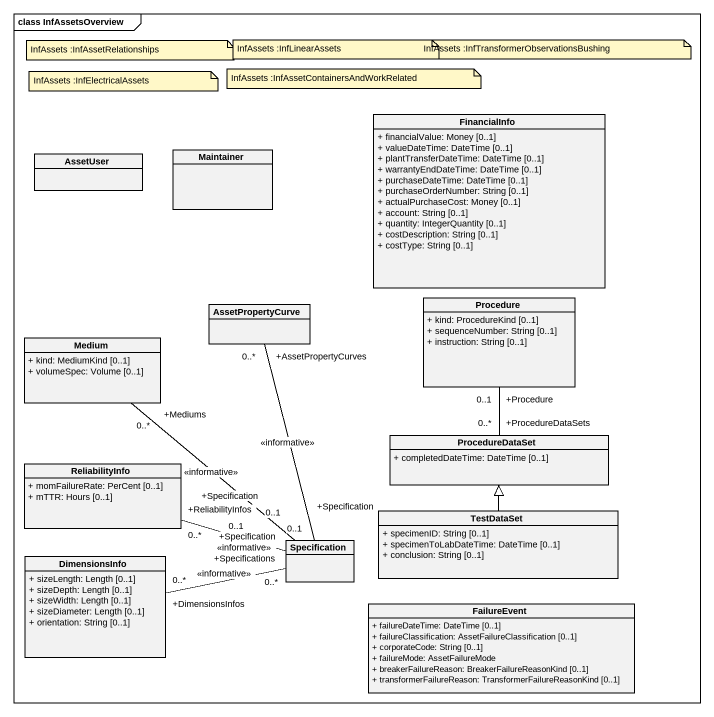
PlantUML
@startuml
mainframe class InfAssetsOverview
hide circle
hide empty members
skinparam classAttributeIconSize 0
class FinancialInfo {
  + financialValue: Money [0..1]
  + valueDateTime: DateTime [0..1]
  + plantTransferDateTime: DateTime [0..1]
  + warrantyEndDateTime: DateTime [0..1]
  + purchaseDateTime: DateTime [0..1]
  + purchaseOrderNumber: String [0..1]
  + actualPurchaseCost: Money [0..1]
  + account: String [0..1]
  + quantity: IntegerQuantity [0..1]
  + costDescription: String [0..1]
  + costType: String [0..1]
}
class AssetUser
class Maintainer
class AssetPropertyCurve
class Procedure {
  + kind: ProcedureKind [0..1]
  + sequenceNumber: String [0..1]
  + instruction: String [0..1]
}
class Medium {
  + kind: MediumKind [0..1]
  + volumeSpec: Volume [0..1]
}
class ProcedureDataSet {
  + completedDateTime: DateTime [0..1]
}
class ReliabilityInfo {
  + momFailureRate: PerCent [0..1]
  + mTTR: Hours [0..1]
}
class TestDataSet {
  + specimenID: String [0..1]
  + specimenToLabDateTime: DateTime [0..1]
  + conclusion: String [0..1]
}
class Specification
class DimensionsInfo {
  + sizeLength: Length [0..1]
  + sizeDepth: Length [0..1]
  + sizeWidth: Length [0..1]
  + sizeDiameter: Length [0..1]
  + orientation: String [0..1]
}
class FailureEvent {
  + failureDateTime: DateTime [0..1]
  + failureClassification: AssetFailureClassification [0..1]
  + corporateCode: String [0..1]
  + failureMode: AssetFailureMode
  + breakerFailureReason: BreakerFailureReasonKind [0..1]
  + transformerFailureReason: TransformerFailureReasonKind [0..1]
}
Procedure "+Procedure\n0..1" -- "+ProcedureDataSets\n0..*" ProcedureDataSet
ReliabilityInfo "+ReliabilityInfos\n0..*" -right- "+Specification\n0..1" Specification : <<informative>>
TestDataSet -up-|> ProcedureDataSet
Specification "+Specification\n0..1" -up- "+AssetPropertyCurves\n0..*" AssetPropertyCurve : <<informative>>
Specification "+Specification\n0..1" -up- "+Mediums\n0..*" Medium : <<informative>>
DimensionsInfo "+DimensionsInfos\n0..*" -right- "+Specifications\n0..*" Specification : <<informative>>
note as N1
  InfAssets :InfAssetRelationships
end note
note as N2
  InfAssets :InfLinearAssets
end note
note as N3
  InfAssets :InfTransformerObservationsBushing
end note
note as N4
  InfAssets :InfElectricalAssets
end note
note as N5
  InfAssets :InfAssetContainersAndWorkRelated
end note
@enduml
